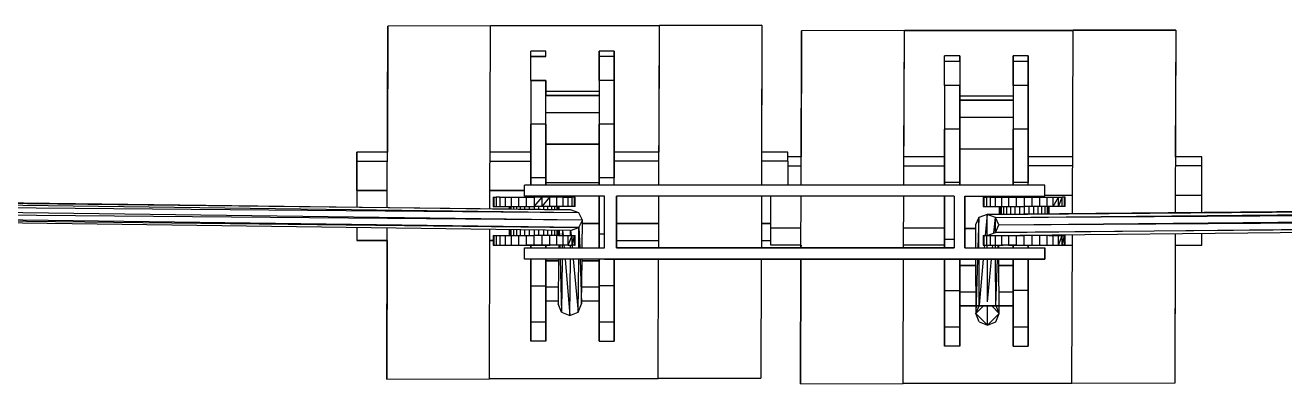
# Model space of a CAD drawing. Extents: x -32 to 51.8, y -51.6 to -5.5.
# Drawn here: x 0.298 to 1.507, y -27.866 to -27.522 of the extents above; entities that cross this region are included whole.
import ezdxf

# ---------------------------------------------------------------- set-up
doc = ezdxf.new("R2010")
doc.units = 0
doc.header["$MEASUREMENT"] = 0
doc.layers.get('0').update_dxf_attribs({"linetype": 'CONTINUOUS'})

msp = doc.modelspace()

# ---------------------------------------------------------------- linework, layer by layer
for p, q in [((0.6456, -27.6967), (0.646, -27.5227)), ((0.646, -27.5227), (0.6457, -27.6436)), ((0.7448, -27.5225), (0.646, -27.5227)), ((0.7441, -27.698), (0.7448, -27.5225)), ((0.7448, -27.5225), (0.9068, -27.5221)), ((0.9068, -27.5221), (0.7448, -27.5225)), ((0.7448, -27.5225), (0.9068, -27.5222)), ((0.9063, -27.6753), (0.9068, -27.5222)), ((0.9064, -27.6436), (0.9068, -27.5222)), ((0.9068, -27.5221), (1.0052, -27.5219)), ((1.0052, -27.5219), (0.9068, -27.5221)), ((0.9068, -27.5222), (1.0052, -27.522)), ((1.0052, -27.522), (1.0048, -27.6753)), ((1.0052, -27.522), (1.0049, -27.6436)), ((1.0428, -27.6753), (1.0432, -27.5273)), ((1.0432, -27.5273), (1.0429, -27.6483)), ((1.1419, -27.5271), (1.0432, -27.5273)), ((1.1414, -27.6753), (1.1419, -27.5271)), ((1.1415, -27.6483), (1.1419, -27.5271)), ((1.1419, -27.5271), (1.304, -27.5267)), ((1.304, -27.5267), (1.1419, -27.5271)), ((1.1419, -27.5271), (1.304, -27.5269)), ((1.3033, -27.7028), (1.304, -27.5269)), ((1.304, -27.5267), (1.4024, -27.5265)), ((1.4024, -27.5265), (1.304, -27.5267)), ((1.304, -27.5269), (1.4024, -27.5266)), ((1.4024, -27.5266), (1.4019, -27.7019)), ((1.4024, -27.5266), (1.402, -27.6483)), ((0.7835, -27.5519), (0.7835, -27.5468)), ((0.7979, -27.5468), (0.7835, -27.5468)), ((0.7835, -27.575), (0.7835, -27.5519)), ((0.7979, -27.5519), (0.7835, -27.5519)), ((0.7835, -27.5519), (0.7979, -27.5519)), ((0.7979, -27.5519), (0.7979, -27.5468)), ((0.7979, -27.5519), (0.7979, -27.5519)), ((0.7979, -27.5519), (0.7979, -27.5519)), ((0.8635, -27.5468), (0.8491, -27.5468)), ((0.8491, -27.5519), (0.8491, -27.5468)), ((0.8491, -27.5468), (0.8491, -27.5519)), ((0.8635, -27.5519), (0.8491, -27.5519)), ((0.8491, -27.575), (0.8491, -27.5519)), ((0.8491, -27.5519), (0.8491, -27.575)), ((0.8635, -27.5468), (0.8635, -27.5519)), ((0.8635, -27.5519), (0.8635, -27.5468)), ((0.8635, -27.5519), (0.8635, -27.575)), ((0.8635, -27.575), (0.8635, -27.5519)), ((1.1951, -27.5514), (1.1806, -27.5514)), ((1.1806, -27.5566), (1.1806, -27.5514)), ((1.1951, -27.5566), (1.1951, -27.5514)), ((1.1951, -27.5514), (1.1951, -27.5566)), ((1.2606, -27.5514), (1.2462, -27.5514)), ((1.2462, -27.5566), (1.2462, -27.5514)), ((1.2462, -27.5514), (1.2462, -27.5566)), ((1.2462, -27.5514), (1.2462, -27.5514)), ((1.2606, -27.5514), (1.2606, -27.5566)), ((1.2606, -27.5566), (1.2606, -27.5514)), ((1.1951, -27.5566), (1.1806, -27.5566)), ((1.1806, -27.5796), (1.1806, -27.5566)), ((1.1951, -27.5566), (1.1951, -27.5796)), ((1.2606, -27.5566), (1.2462, -27.5566)), ((1.2462, -27.5796), (1.2462, -27.5566)), ((1.2462, -27.5566), (1.2462, -27.5796)), ((1.2606, -27.5566), (1.2606, -27.5796)), ((1.2606, -27.5796), (1.2606, -27.5566)), ((0.7835, -27.575), (0.7835, -27.617)), ((0.7979, -27.575), (0.7835, -27.575)), ((0.7835, -27.575), (0.7979, -27.575)), ((0.7979, -27.5855), (0.7979, -27.575)), ((0.7979, -27.575), (0.7979, -27.5855)), ((0.7979, -27.617), (0.7979, -27.575)), ((0.8635, -27.575), (0.8491, -27.575)), ((0.8491, -27.575), (0.8491, -27.617)), ((0.8635, -27.575), (0.8635, -27.617)), ((0.8635, -27.617), (0.8635, -27.575)), ((0.8491, -27.5855), (0.7979, -27.5855)), ((0.7979, -27.5892), (0.7979, -27.5855)), ((0.7979, -27.5855), (0.7979, -27.5892)), ((0.8491, -27.5892), (0.7979, -27.5892)), ((0.7979, -27.5986), (0.7979, -27.5892)), ((0.7979, -27.5892), (0.8491, -27.5892)), ((1.1951, -27.5796), (1.1806, -27.5796)), ((1.1806, -27.5796), (1.1806, -27.6216)), ((1.1951, -27.5796), (1.1951, -27.5901)), ((1.1951, -27.6216), (1.1951, -27.5796)), ((1.1951, -27.5796), (1.1951, -27.6216)), ((1.2462, -27.5901), (1.1951, -27.5901)), ((1.1951, -27.5901), (1.1951, -27.5951)), ((1.1951, -27.5939), (1.1951, -27.5901)), ((1.1951, -27.5901), (1.1951, -27.5939)), ((1.2606, -27.5796), (1.2462, -27.5796)), ((1.2462, -27.5796), (1.2462, -27.6216)), ((1.2606, -27.5796), (1.2606, -27.6216)), ((1.2606, -27.6216), (1.2606, -27.5796)), ((0.7835, -27.6001), (0.7835, -27.6436)), ((1.2462, -27.5939), (1.1951, -27.5939)), ((1.1951, -27.6032), (1.1951, -27.5939)), ((1.1951, -27.5939), (1.2462, -27.5939)), ((0.8491, -27.6059), (0.7979, -27.6059)), ((0.8491, -27.6059), (0.8491, -27.6362)), ((1.1806, -27.6047), (1.1806, -27.6483)), ((1.2462, -27.6105), (1.1951, -27.6105)), ((1.2462, -27.6105), (1.2462, -27.6408)), ((0.7835, -27.617), (0.7835, -27.6682)), ((0.7979, -27.617), (0.7835, -27.617)), ((0.7835, -27.6682), (0.7835, -27.617)), ((0.7979, -27.6682), (0.7979, -27.617)), ((0.7979, -27.617), (0.7979, -27.6682)), ((0.8491, -27.617), (0.8491, -27.6682)), ((0.8635, -27.617), (0.8491, -27.617)), ((0.8491, -27.6682), (0.8491, -27.617)), ((0.8491, -27.624), (0.8491, -27.624)), ((0.8635, -27.617), (0.8635, -27.6682)), ((0.8635, -27.6682), (0.8635, -27.617)), ((1.1806, -27.6216), (1.1806, -27.6729)), ((1.1951, -27.6216), (1.1806, -27.6216)), ((1.1806, -27.6729), (1.1806, -27.6216)), ((1.1951, -27.6729), (1.1951, -27.6216)), ((1.1951, -27.6216), (1.1951, -27.6729)), ((1.2462, -27.6196), (1.2462, -27.6541)), ((1.2462, -27.6216), (1.2462, -27.6729)), ((1.2606, -27.6216), (1.2462, -27.6216)), ((1.2462, -27.6729), (1.2462, -27.6216)), ((1.2606, -27.6216), (1.2606, -27.6729)), ((1.2606, -27.6729), (1.2606, -27.6216)), ((0.8491, -27.6362), (0.7979, -27.6362)), ((0.7979, -27.6362), (0.8491, -27.6362)), ((0.8491, -27.6362), (0.8491, -27.6682)), ((0.6165, -27.6599), (0.6165, -27.6436)), ((0.6165, -27.6436), (0.6165, -27.6522)), ((0.6165, -27.6522), (0.6165, -27.6436)), ((0.6457, -27.6436), (0.6165, -27.6436)), ((0.7835, -27.6436), (0.7443, -27.6436)), ((0.9064, -27.6436), (0.8635, -27.6436)), ((0.8635, -27.6522), (0.8635, -27.6436)), ((1.0301, -27.6436), (1.0049, -27.6436)), ((1.0301, -27.6522), (1.0301, -27.6436)), ((1.0429, -27.6483), (1.0301, -27.6483)), ((1.1806, -27.6483), (1.1415, -27.6483)), ((1.2462, -27.6408), (1.1951, -27.6408)), ((1.2462, -27.6408), (1.2462, -27.6729)), ((1.3035, -27.6483), (1.2606, -27.6483)), ((1.2606, -27.6569), (1.2606, -27.6483)), ((1.4273, -27.6483), (1.402, -27.6483)), ((1.4273, -27.6569), (1.4273, -27.6483)), ((0.6165, -27.6522), (0.6165, -27.6806)), ((0.6165, -27.6522), (0.6457, -27.6522)), ((0.6165, -27.6806), (0.6165, -27.6599)), ((0.7443, -27.6522), (0.7835, -27.6522)), ((0.9063, -27.6522), (0.8635, -27.6522)), ((0.8635, -27.6753), (0.8635, -27.6522)), ((1.0301, -27.6522), (1.0049, -27.6522)), ((1.0301, -27.6522), (1.0301, -27.6753)), ((1.0301, -27.6568), (1.0429, -27.6568)), ((1.1415, -27.6569), (1.1806, -27.6569)), ((1.1806, -27.6536), (1.1806, -27.6569)), ((1.1806, -27.6569), (1.1806, -27.6729)), ((1.2462, -27.6541), (1.2462, -27.6541)), ((1.3035, -27.6569), (1.2606, -27.6569)), ((1.2606, -27.6753), (1.2606, -27.6569)), ((1.4273, -27.6569), (1.402, -27.6569)), ((1.4273, -27.6852), (1.4273, -27.6569)), ((0.854, -27.6753), (0.7773, -27.6753)), ((0.7773, -27.6861), (0.7773, -27.6753)), ((0.7835, -27.6753), (0.7835, -27.6682)), ((0.7979, -27.6682), (0.7835, -27.6682)), ((0.7835, -27.6682), (0.7835, -27.6753)), ((0.7979, -27.6682), (0.7979, -27.6753)), ((0.7979, -27.6753), (0.7979, -27.6682)), ((0.8491, -27.6732), (0.7979, -27.6732)), ((0.7979, -27.6753), (0.7979, -27.6732)), ((0.8491, -27.6682), (0.8491, -27.6753)), ((0.8635, -27.6682), (0.8491, -27.6682)), ((0.8491, -27.6753), (0.8491, -27.6682)), ((0.8491, -27.6732), (0.8491, -27.6753)), ((0.8656, -27.6753), (0.854, -27.6753)), ((0.8635, -27.6753), (0.8635, -27.6682)), ((1.1898, -27.6753), (0.8656, -27.6753)), ((1.1806, -27.6729), (1.1806, -27.6753)), ((1.1951, -27.6729), (1.1806, -27.6729)), ((1.1806, -27.6753), (1.1806, -27.6729)), ((1.2001, -27.6753), (1.1898, -27.6753)), ((1.1951, -27.6753), (1.1951, -27.6729)), ((1.1951, -27.6729), (1.1951, -27.6753)), ((1.2767, -27.6753), (1.2001, -27.6753)), ((1.2767, -27.6753), (1.2001, -27.6753)), ((1.2462, -27.6729), (1.2462, -27.6753)), ((1.2606, -27.6729), (1.2462, -27.6729)), ((1.2462, -27.6753), (1.2462, -27.6729)), ((1.2606, -27.6753), (1.2606, -27.6729)), ((1.2767, -27.6861), (1.2767, -27.6753)), ((1.2767, -27.6861), (1.2767, -27.6753)), ((-0.562, -27.6811), (0.8216, -27.699)), ((0.8216, -27.699), (-0.562, -27.6836)), ((0.8296, -27.7019), (-0.562, -27.6838)), ((0.6165, -27.6806), (0.6165, -27.6963)), ((0.6456, -27.6806), (0.6165, -27.6806)), ((0.6165, -27.6806), (0.6456, -27.6806)), ((0.7773, -27.6806), (0.7442, -27.6806)), ((0.7442, -27.6806), (0.7773, -27.6806)), ((0.7471, -27.6868), (0.7478, -27.6868)), ((0.7471, -27.6868), (0.7471, -27.6959)), ((0.7478, -27.6868), (0.7501, -27.6868)), ((0.7478, -27.6868), (0.7478, -27.6959)), ((0.7537, -27.6868), (0.7501, -27.6868)), ((0.7501, -27.6868), (0.7501, -27.6959)), ((0.7537, -27.6868), (0.7586, -27.6868)), ((0.7537, -27.6868), (0.7537, -27.6959)), ((0.7586, -27.6868), (0.7646, -27.6868)), ((0.7586, -27.6868), (0.7586, -27.6959)), ((0.7646, -27.6868), (0.7714, -27.6868)), ((0.7646, -27.6868), (0.7646, -27.6959)), ((0.7714, -27.6868), (0.7788, -27.6868)), ((0.7714, -27.6868), (0.7714, -27.6959)), ((0.854, -27.6861), (0.7773, -27.6861)), ((0.7788, -27.6868), (0.7865, -27.6868)), ((0.7942, -27.6868), (0.7788, -27.6868)), ((0.7788, -27.6868), (0.7788, -27.6959)), ((0.7835, -27.6868), (0.7835, -27.6861)), ((0.7835, -27.6861), (0.7835, -27.6868)), ((0.7865, -27.6959), (0.7942, -27.6868)), ((0.7865, -27.6868), (0.7865, -27.6959)), ((0.7942, -27.6868), (0.7865, -27.6868)), ((0.7942, -27.6959), (0.8016, -27.6868)), ((0.7942, -27.6959), (0.7942, -27.6868)), ((0.8016, -27.6868), (0.7942, -27.6868)), ((0.7979, -27.6868), (0.7979, -27.6861)), ((0.7979, -27.6861), (0.7979, -27.6868)), ((0.7979, -27.6868), (0.7979, -27.6861)), ((0.8016, -27.6959), (0.8016, -27.6868)), ((0.8084, -27.6868), (0.8016, -27.6868)), ((0.8144, -27.6868), (0.8084, -27.6868)), ((0.8084, -27.6959), (0.8084, -27.6868)), ((0.8144, -27.6868), (0.8193, -27.6868)), ((0.8144, -27.6959), (0.8144, -27.6868)), ((0.8193, -27.6868), (0.8229, -27.6868)), ((0.8193, -27.6959), (0.8193, -27.6868)), ((0.8252, -27.6868), (0.8229, -27.6868)), ((0.8229, -27.6959), (0.8229, -27.6868)), ((0.8259, -27.6868), (0.8252, -27.6868)), ((0.8252, -27.6959), (0.8252, -27.6868)), ((0.8259, -27.6959), (0.8259, -27.6868)), ((0.8491, -27.6861), (0.8491, -27.7225)), ((0.8491, -27.7225), (0.8491, -27.6861)), ((0.8491, -27.6861), (0.8491, -27.7123)), ((0.854, -27.7355), (0.854, -27.6861)), ((0.8656, -27.7355), (0.8656, -27.6861)), ((1.1898, -27.6861), (0.8656, -27.6861)), ((0.8656, -27.6861), (0.8656, -27.7355)), ((0.9061, -27.7355), (0.9062, -27.6861)), ((1.0048, -27.6861), (1.0047, -27.7355)), ((1.0136, -27.7167), (1.0136, -27.6861)), ((1.0426, -27.7355), (1.0428, -27.6861)), ((1.1412, -27.7355), (1.1413, -27.6861)), ((1.1806, -27.6861), (1.1806, -27.7271)), ((1.1806, -27.7271), (1.1806, -27.6861)), ((1.1898, -27.6861), (1.1898, -27.7355)), ((1.2001, -27.7355), (1.2001, -27.6861)), ((1.2001, -27.6861), (1.2767, -27.6861)), ((1.2001, -27.6861), (1.2767, -27.6861)), ((1.2001, -27.6861), (1.2001, -27.7355)), ((1.2176, -27.6868), (1.2183, -27.6868)), ((1.2176, -27.6868), (1.2176, -27.6959)), ((1.2183, -27.6868), (1.2206, -27.6868)), ((1.2183, -27.6868), (1.2183, -27.6959)), ((1.2242, -27.6868), (1.2206, -27.6868)), ((1.2206, -27.6868), (1.2206, -27.6959)), ((3.1486, -27.6852), (1.2213, -27.7036)), ((1.2242, -27.6868), (1.2934, -27.6868)), ((1.2242, -27.6868), (1.2898, -27.6868)), ((1.2242, -27.6868), (1.2242, -27.6959)), ((1.2291, -27.6868), (1.2291, -27.6959)), ((1.2351, -27.6868), (1.2351, -27.6959)), ((1.2419, -27.6868), (1.2419, -27.6959)), ((1.2462, -27.6861), (1.2462, -27.6868)), ((1.2462, -27.6868), (1.2462, -27.6861)), ((1.2493, -27.6868), (1.2493, -27.6959)), ((1.257, -27.6868), (1.257, -27.6959)), ((1.2606, -27.6868), (1.2606, -27.6861)), ((1.2647, -27.6959), (1.2647, -27.6868)), ((1.2721, -27.6959), (1.2721, -27.6868)), ((1.3034, -27.6852), (1.2767, -27.6852)), ((1.2789, -27.6959), (1.2789, -27.6868)), ((1.2849, -27.6959), (1.2898, -27.6868)), ((1.2849, -27.6959), (1.2849, -27.6868)), ((1.2898, -27.6959), (1.2934, -27.6868)), ((1.2898, -27.6959), (1.2898, -27.6868)), ((1.2898, -27.6868), (1.2934, -27.6868)), ((1.2957, -27.6868), (1.2934, -27.6868)), ((1.2934, -27.6959), (1.2934, -27.6868)), ((1.2964, -27.6868), (1.2957, -27.6868)), ((1.2957, -27.6959), (1.2957, -27.6868)), ((1.2964, -27.6959), (1.2964, -27.6868)), ((1.4273, -27.6852), (1.4019, -27.6852)), ((1.4273, -27.7016), (1.4273, -27.6852)), ((0.8296, -27.7019), (-0.562, -27.69)), ((0.8329, -27.709), (-0.562, -27.6906)), ((0.8329, -27.709), (-0.562, -27.697)), ((0.8296, -27.7161), (-0.562, -27.6976)), ((0.7471, -27.6959), (0.7478, -27.6959)), ((0.7478, -27.6959), (0.7501, -27.6959)), ((0.7501, -27.6959), (0.7537, -27.6959)), ((0.7537, -27.6959), (0.7586, -27.6959)), ((0.7586, -27.6959), (0.7625, -27.6959)), ((0.7625, -27.6959), (0.763, -27.6959)), ((0.7625, -27.6959), (0.7625, -27.6982)), ((0.763, -27.6959), (0.7643, -27.6959)), ((0.763, -27.6959), (0.763, -27.6982)), ((0.7643, -27.6959), (0.7666, -27.6959)), ((0.7643, -27.6959), (0.7643, -27.6982)), ((0.7666, -27.6959), (0.7695, -27.6959)), ((0.7666, -27.6959), (0.7666, -27.6983)), ((0.7695, -27.6959), (0.7732, -27.6959)), ((0.7695, -27.6959), (0.7695, -27.6983)), ((0.7732, -27.6959), (0.7773, -27.6959)), ((0.7732, -27.6959), (0.7732, -27.6984)), ((0.7773, -27.6959), (0.7818, -27.6959)), ((0.7773, -27.6959), (0.7773, -27.6984)), ((0.7818, -27.6959), (0.7865, -27.6959)), ((0.7818, -27.6959), (0.7818, -27.6985)), ((0.7912, -27.6959), (0.7865, -27.6959)), ((0.7865, -27.6959), (0.7865, -27.6985)), ((0.7957, -27.6959), (0.7912, -27.6959)), ((0.7912, -27.6986), (0.7912, -27.6959)), ((0.7998, -27.6959), (0.7957, -27.6959)), ((0.7957, -27.6986), (0.7957, -27.6959)), ((0.8035, -27.6959), (0.7998, -27.6959)), ((0.7998, -27.6987), (0.7998, -27.6959)), ((0.8065, -27.6959), (0.8035, -27.6959)), ((0.8035, -27.6987), (0.8035, -27.6959)), ((0.8087, -27.6959), (0.8065, -27.6959)), ((0.8065, -27.6988), (0.8065, -27.6959)), ((0.81, -27.6959), (0.8087, -27.6959)), ((0.8087, -27.6988), (0.8087, -27.6959)), ((0.8105, -27.6959), (0.81, -27.6959)), ((0.81, -27.6988), (0.81, -27.6959)), ((0.8144, -27.6959), (0.8105, -27.6959)), ((0.8105, -27.6988), (0.8105, -27.6959)), ((0.8193, -27.6959), (0.8144, -27.6959)), ((0.8229, -27.6959), (0.8193, -27.6959)), ((0.8296, -27.7019), (0.8216, -27.699)), ((0.8252, -27.6959), (0.8229, -27.6959)), ((0.8259, -27.6959), (0.8252, -27.6959)), ((1.2176, -27.6959), (1.2183, -27.6959)), ((1.2183, -27.6959), (1.2206, -27.6959)), ((1.2206, -27.6959), (1.2242, -27.6959)), ((1.2213, -27.7036), (3.1486, -27.6879)), ((1.2242, -27.6959), (1.2291, -27.6959)), ((1.2291, -27.6959), (1.233, -27.6959)), ((1.2293, -27.7065), (3.1486, -27.6881)), ((1.2293, -27.7065), (3.1486, -27.6945)), ((1.2326, -27.7136), (3.1486, -27.695)), ((1.233, -27.6959), (1.2335, -27.6959)), ((1.233, -27.6959), (1.233, -27.7035)), ((1.2335, -27.6959), (1.2349, -27.6959)), ((1.2335, -27.6959), (1.2335, -27.7035)), ((1.2349, -27.6959), (1.2371, -27.6959)), ((1.2349, -27.6959), (1.2349, -27.7035)), ((1.2371, -27.6959), (1.2401, -27.6959)), ((1.2371, -27.6959), (1.2371, -27.7035)), ((1.2401, -27.6959), (1.2437, -27.6959)), ((1.2401, -27.6959), (1.2401, -27.7034)), ((1.2437, -27.6959), (1.2478, -27.6959)), ((1.2437, -27.6959), (1.2437, -27.7034)), ((1.2478, -27.6959), (1.2523, -27.6959)), ((1.2478, -27.6959), (1.2478, -27.7033)), ((1.2523, -27.6959), (1.257, -27.6959)), ((1.2523, -27.6959), (1.2523, -27.7033)), ((1.2617, -27.6959), (1.257, -27.6959)), ((1.257, -27.6959), (1.257, -27.7033)), ((1.2662, -27.6959), (1.2617, -27.6959)), ((1.2617, -27.7032), (1.2617, -27.6959)), ((1.2703, -27.6959), (1.2662, -27.6959)), ((1.2662, -27.7032), (1.2662, -27.6959)), ((1.274, -27.6959), (1.2703, -27.6959)), ((1.2703, -27.7031), (1.2703, -27.6959)), ((1.277, -27.6959), (1.274, -27.6959)), ((1.274, -27.7031), (1.274, -27.6959)), ((1.2792, -27.6959), (1.277, -27.6959)), ((1.277, -27.7031), (1.277, -27.6959)), ((1.2805, -27.6959), (1.2792, -27.6959)), ((1.2792, -27.7031), (1.2792, -27.6959)), ((1.281, -27.6959), (1.2805, -27.6959)), ((1.2805, -27.703), (1.2805, -27.6959)), ((1.2849, -27.6959), (1.281, -27.6959)), ((1.281, -27.703), (1.281, -27.6959)), ((1.2898, -27.6959), (1.2849, -27.6959)), ((1.2934, -27.6959), (1.2898, -27.6959)), ((1.2957, -27.6959), (1.2934, -27.6959)), ((1.2964, -27.6959), (1.2957, -27.6959)), ((-0.562, -27.7002), (0.8296, -27.7161)), ((0.8216, -27.719), (-0.562, -27.7005)), ((0.8329, -27.709), (0.8296, -27.7019)), ((0.8296, -27.7161), (0.8329, -27.709)), ((0.8326, -27.7355), (0.8329, -27.709)), ((1.2134, -27.7065), (1.2101, -27.7136)), ((1.2134, -27.7065), (1.2125, -27.7355)), ((1.2213, -27.7036), (1.2134, -27.7065)), ((1.2135, -27.7355), (1.2134, -27.7065)), ((1.2213, -27.7036), (1.2196, -27.7238)), ((1.2293, -27.7065), (1.2213, -27.7036)), ((1.2214, -27.7236), (1.2213, -27.7036)), ((1.2213, -27.7236), (3.1486, -27.7047)), ((1.2279, -27.7212), (1.2293, -27.7065)), ((1.2293, -27.7207), (3.1486, -27.7019)), ((3.1486, -27.7045), (1.2293, -27.7207)), ((1.2326, -27.7136), (1.2293, -27.7065)), ((1.2294, -27.7205), (1.2293, -27.7065)), ((1.2326, -27.7136), (3.1486, -27.7014)), ((0.6165, -27.7163), (0.6165, -27.7284)), ((0.6452, -27.8614), (0.6455, -27.7167)), ((0.7436, -27.8612), (0.7441, -27.718)), ((0.7471, -27.7238), (0.7478, -27.7238)), ((0.7471, -27.7238), (0.7471, -27.7329)), ((0.7478, -27.7238), (0.7501, -27.7238)), ((0.7478, -27.7238), (0.7478, -27.7329)), ((0.7501, -27.7238), (0.7537, -27.7238)), ((0.7501, -27.7238), (0.7501, -27.7329)), ((0.7537, -27.7238), (0.7586, -27.7238)), ((0.7537, -27.7238), (0.7537, -27.7329)), ((0.7586, -27.7238), (0.7625, -27.7238)), ((0.7586, -27.7238), (0.7586, -27.7329)), ((0.7625, -27.7182), (0.7625, -27.7238)), ((0.7625, -27.7238), (0.763, -27.7238)), ((0.763, -27.7182), (0.763, -27.7238)), ((0.763, -27.7238), (0.7643, -27.7238)), ((0.7643, -27.7182), (0.7643, -27.7238)), ((0.7643, -27.7238), (0.7666, -27.7238)), ((0.7646, -27.7238), (0.7646, -27.7329)), ((0.7666, -27.7183), (0.7666, -27.7238)), ((0.7666, -27.7238), (0.7695, -27.7238)), ((0.7695, -27.7183), (0.7695, -27.7238)), ((0.7695, -27.7238), (0.7732, -27.7238)), ((0.7714, -27.7238), (0.7714, -27.7329)), ((0.7732, -27.7184), (0.7732, -27.7238)), ((0.7732, -27.7238), (0.7773, -27.7238)), ((0.7773, -27.7184), (0.7773, -27.7238)), ((0.7773, -27.7238), (0.7818, -27.7238)), ((0.7788, -27.7238), (0.7788, -27.7329)), ((0.7818, -27.7185), (0.7818, -27.7238)), ((0.7818, -27.7238), (0.7865, -27.7238)), ((0.7865, -27.7185), (0.7865, -27.7238)), ((0.7912, -27.7238), (0.7865, -27.7238)), ((0.7865, -27.7329), (0.7865, -27.7238)), ((0.7912, -27.7238), (0.7912, -27.7186)), ((0.7957, -27.7238), (0.7912, -27.7238)), ((0.7942, -27.7329), (0.7942, -27.7238)), ((0.7957, -27.7238), (0.7957, -27.7187)), ((0.7998, -27.7238), (0.7957, -27.7238)), ((0.7998, -27.7238), (0.7998, -27.7187)), ((0.8035, -27.7238), (0.7998, -27.7238)), ((0.8016, -27.7329), (0.8016, -27.7238)), ((0.8035, -27.7238), (0.8035, -27.7188)), ((0.8065, -27.7238), (0.8035, -27.7238)), ((0.8065, -27.7238), (0.8065, -27.7188)), ((0.8087, -27.7238), (0.8065, -27.7238)), ((0.8084, -27.7329), (0.8084, -27.7238)), ((0.8087, -27.7238), (0.8087, -27.7188)), ((0.81, -27.7238), (0.8087, -27.7238)), ((0.81, -27.7238), (0.81, -27.7189)), ((0.81, -27.7238), (0.8105, -27.7238)), ((0.8105, -27.7238), (0.8144, -27.7238)), ((0.8107, -27.7189), (0.8108, -27.7238)), ((0.8137, -27.7189), (0.8136, -27.7238)), ((0.8139, -27.7189), (0.8143, -27.7238)), ((0.8144, -27.7238), (0.8193, -27.7238)), ((0.8144, -27.7329), (0.8144, -27.7238)), ((0.8193, -27.7329), (0.8229, -27.7238)), ((0.8193, -27.7329), (0.8193, -27.7238)), ((0.8193, -27.7238), (0.8229, -27.7238)), ((0.8216, -27.719), (0.8296, -27.7161)), ((0.8216, -27.719), (0.8221, -27.7238)), ((0.8216, -27.7238), (0.8216, -27.719)), ((0.8229, -27.7329), (0.8252, -27.7238)), ((0.8229, -27.7329), (0.8229, -27.7238)), ((0.8229, -27.7238), (0.8252, -27.7238)), ((0.8252, -27.7329), (0.8259, -27.7238)), ((0.8252, -27.7329), (0.8252, -27.7238)), ((0.8252, -27.7238), (0.8259, -27.7238)), ((0.8259, -27.7329), (0.8259, -27.7238)), ((0.8294, -27.7355), (0.8296, -27.7161)), ((0.8296, -27.7161), (0.8303, -27.7355)), ((0.8491, -27.7123), (0.8329, -27.7123)), ((0.8329, -27.7123), (0.8491, -27.7123)), ((0.8491, -27.7123), (0.8491, -27.7355)), ((0.8491, -27.7225), (0.8491, -27.7355)), ((0.854, -27.7225), (0.8491, -27.7225)), ((0.8491, -27.7355), (0.8491, -27.7225)), ((0.9061, -27.7121), (0.8656, -27.7121)), ((0.8656, -27.7121), (0.9061, -27.7121)), ((1.0136, -27.7121), (1.0047, -27.7121)), ((1.0047, -27.7121), (1.0136, -27.7121)), ((1.0427, -27.7167), (1.0136, -27.7167)), ((1.0136, -27.733), (1.0136, -27.7167)), ((1.1806, -27.7168), (1.1412, -27.7168)), ((1.2101, -27.717), (1.2001, -27.717)), ((1.2001, -27.717), (1.2101, -27.717)), ((1.2101, -27.7136), (1.2102, -27.7355)), ((1.2176, -27.7238), (1.2183, -27.7238)), ((1.2176, -27.7238), (1.2176, -27.7329)), ((1.2183, -27.7238), (1.2206, -27.7238)), ((1.2183, -27.7238), (1.2183, -27.7329)), ((1.2206, -27.7238), (1.2242, -27.7238)), ((1.2206, -27.7238), (1.2206, -27.7329)), ((1.2213, -27.7236), (1.2293, -27.7207)), ((1.2214, -27.7238), (1.2214, -27.7236)), ((1.2242, -27.7238), (1.2291, -27.7238)), ((1.2242, -27.7238), (1.2242, -27.7329)), ((1.2277, -27.7238), (1.2277, -27.7236)), ((1.2291, -27.7238), (1.233, -27.7238)), ((1.2291, -27.7238), (1.2291, -27.7329)), ((1.2293, -27.7207), (1.2326, -27.7136)), ((1.2294, -27.7238), (1.2294, -27.7236)), ((1.2322, -27.7238), (1.2322, -27.7235)), ((1.2326, -27.7238), (1.2326, -27.7235)), ((1.233, -27.7235), (1.233, -27.7238)), ((1.233, -27.7238), (1.2335, -27.7238)), ((1.2335, -27.7235), (1.2335, -27.7238)), ((1.2335, -27.7238), (1.2349, -27.7238)), ((1.2349, -27.7235), (1.2349, -27.7238)), ((1.2349, -27.7238), (1.2371, -27.7238)), ((1.2351, -27.7238), (1.2351, -27.7329)), ((1.2371, -27.7235), (1.2371, -27.7238)), ((1.2371, -27.7238), (1.2401, -27.7238)), ((1.2401, -27.7234), (1.2401, -27.7238)), ((1.2401, -27.7238), (1.2437, -27.7238)), ((1.2419, -27.7238), (1.2419, -27.7329)), ((1.2437, -27.7234), (1.2437, -27.7238)), ((1.2437, -27.7238), (1.2478, -27.7238)), ((1.2478, -27.7234), (1.2478, -27.7238)), ((1.2478, -27.7238), (1.2523, -27.7238)), ((1.2493, -27.7238), (1.2493, -27.7329)), ((1.2523, -27.7233), (1.2523, -27.7238)), ((1.2523, -27.7238), (1.257, -27.7238)), ((1.257, -27.7233), (1.257, -27.7238)), ((1.2617, -27.7238), (1.257, -27.7238)), ((1.257, -27.7329), (1.257, -27.7238)), ((1.2617, -27.7238), (1.2617, -27.7232)), ((1.2662, -27.7238), (1.2617, -27.7238)), ((1.2647, -27.7329), (1.2647, -27.7238)), ((1.2662, -27.7238), (1.2662, -27.7232)), ((1.2703, -27.7238), (1.2662, -27.7238)), ((1.2703, -27.7238), (1.2703, -27.7232)), ((1.274, -27.7238), (1.2703, -27.7238)), ((1.2721, -27.7329), (1.2721, -27.7238)), ((1.274, -27.7238), (1.274, -27.7231)), ((1.277, -27.7238), (1.274, -27.7238)), ((1.277, -27.7238), (1.277, -27.7231)), ((1.2792, -27.7238), (1.277, -27.7238)), ((1.2789, -27.7329), (1.2789, -27.7238)), ((1.2792, -27.7238), (1.2792, -27.7231)), ((1.2805, -27.7238), (1.2792, -27.7238)), ((1.2805, -27.7238), (1.2805, -27.7231)), ((1.2805, -27.7238), (1.281, -27.7238)), ((1.281, -27.7238), (1.281, -27.723)), ((1.281, -27.7238), (1.2849, -27.7238)), ((1.2849, -27.7238), (1.2898, -27.7238)), ((1.2849, -27.7329), (1.2849, -27.7238)), ((1.2898, -27.7238), (1.2934, -27.7238)), ((1.2898, -27.7329), (1.2934, -27.7238)), ((1.2898, -27.7329), (1.2898, -27.7238)), ((1.2934, -27.7238), (1.2957, -27.7238)), ((1.2934, -27.7329), (1.2957, -27.7238)), ((1.2934, -27.7329), (1.2934, -27.7238)), ((1.2957, -27.7238), (1.2964, -27.7238)), ((1.2957, -27.7329), (1.2964, -27.7238)), ((1.2957, -27.7329), (1.2957, -27.7238)), ((1.2964, -27.7329), (1.2964, -27.7238)), ((1.3027, -27.8656), (1.3033, -27.7228)), ((1.4018, -27.7219), (1.4015, -27.8653)), ((1.4273, -27.733), (1.4273, -27.7216)), ((0.6165, -27.7284), (0.6455, -27.7284)), ((0.6165, -27.7284), (0.6165, -27.7284)), ((0.6165, -27.7284), (0.6165, -27.7284)), ((0.6455, -27.7284), (0.6165, -27.7284)), ((0.6455, -27.7284), (0.6452, -27.8614)), ((0.744, -27.7284), (0.7471, -27.7284)), ((0.7471, -27.7284), (0.744, -27.7284)), ((0.7471, -27.7329), (0.7478, -27.7329)), ((0.7478, -27.7329), (0.7501, -27.7329)), ((0.7501, -27.7329), (0.7537, -27.7329)), ((0.7537, -27.7329), (0.7586, -27.7329)), ((0.7586, -27.7329), (0.7646, -27.7329)), ((0.7646, -27.7329), (0.7714, -27.7329)), ((0.7714, -27.7329), (0.7826, -27.7329)), ((0.7714, -27.7329), (0.7788, -27.7329)), ((0.7773, -27.7463), (0.7773, -27.7355)), ((0.7773, -27.7355), (0.854, -27.7355)), ((0.7942, -27.7329), (0.7788, -27.7329)), ((0.7788, -27.7329), (0.8016, -27.7329)), ((0.7788, -27.7329), (0.7865, -27.7329)), ((0.7835, -27.7329), (0.7835, -27.7355)), ((0.7835, -27.7355), (0.7835, -27.7329)), ((0.7835, -27.7329), (0.7835, -27.7355)), ((0.7865, -27.7329), (0.7942, -27.7329)), ((0.8016, -27.7329), (0.7942, -27.7329)), ((0.7979, -27.7329), (0.7979, -27.7355)), ((0.7979, -27.7355), (0.7979, -27.7329)), ((0.8084, -27.7329), (0.8016, -27.7329)), ((0.8144, -27.7329), (0.8084, -27.7329)), ((0.8102, -27.7329), (0.8101, -27.7355)), ((0.8111, -27.7329), (0.8111, -27.7355)), ((0.8135, -27.7329), (0.8135, -27.7355)), ((0.8193, -27.7329), (0.8144, -27.7329)), ((0.8151, -27.7329), (0.8153, -27.7355)), ((0.8193, -27.7329), (0.8229, -27.7329)), ((0.8215, -27.7355), (0.8215, -27.7329)), ((0.8252, -27.7329), (0.8229, -27.7329)), ((0.8229, -27.7329), (0.8232, -27.7355)), ((0.8252, -27.7329), (0.8259, -27.7329)), ((0.8656, -27.7284), (0.9061, -27.7284)), ((1.1898, -27.7355), (0.8656, -27.7355)), ((0.8656, -27.7355), (1.1898, -27.7355)), ((0.9061, -27.7355), (0.9061, -27.7284)), ((1.0047, -27.7284), (1.0136, -27.7284)), ((1.0047, -27.7284), (1.0047, -27.7355)), ((1.0427, -27.733), (1.0136, -27.733)), ((1.0427, -27.733), (1.0426, -27.7355)), ((1.1806, -27.733), (1.1412, -27.733)), ((1.1412, -27.7355), (1.1412, -27.733)), ((1.1806, -27.7355), (1.1806, -27.7271)), ((1.1806, -27.7271), (1.1898, -27.7271)), ((1.1806, -27.7271), (1.1806, -27.7355)), ((1.1806, -27.733), (1.1806, -27.7355)), ((1.2001, -27.7355), (1.2767, -27.7355)), ((1.2176, -27.7329), (1.2183, -27.7329)), ((1.2183, -27.7329), (1.2368, -27.7329)), ((1.2188, -27.7329), (1.2186, -27.7355)), ((1.2215, -27.7355), (1.2215, -27.7329)), ((1.2266, -27.7355), (1.2268, -27.7329)), ((1.2294, -27.7355), (1.2294, -27.7329)), ((1.2318, -27.7355), (1.2319, -27.7329)), ((1.2327, -27.7355), (1.2327, -27.7329)), ((1.2419, -27.7329), (1.2351, -27.7329)), ((1.2493, -27.7329), (1.2419, -27.7329)), ((1.2419, -27.7329), (1.2721, -27.7329)), ((1.2462, -27.7329), (1.2462, -27.7355)), ((1.2462, -27.7355), (1.2462, -27.7329)), ((1.2493, -27.7329), (1.2721, -27.7329)), ((1.2596, -27.7329), (1.2934, -27.7329)), ((1.2606, -27.7355), (1.2606, -27.7329)), ((1.2606, -27.7329), (1.2606, -27.7355)), ((1.2606, -27.733), (1.2606, -27.7355)), ((1.2606, -27.733), (1.3032, -27.733)), ((1.2721, -27.7329), (1.2789, -27.7329)), ((1.2721, -27.7329), (1.2789, -27.7329)), ((1.2767, -27.7463), (1.2767, -27.7355)), ((1.2767, -27.7355), (1.2767, -27.7463)), ((1.2789, -27.7329), (1.2898, -27.7329)), ((1.2898, -27.7329), (1.2934, -27.7329)), ((1.2957, -27.7329), (1.2934, -27.7329)), ((1.2957, -27.7329), (1.2964, -27.7329)), ((1.4018, -27.733), (1.4015, -27.8653)), ((1.4018, -27.733), (1.4273, -27.733)), ((1.4273, -27.733), (1.4273, -27.7244)), ((0.854, -27.7463), (0.7773, -27.7463)), ((0.7835, -27.7463), (0.7835, -27.755)), ((0.7835, -27.7719), (0.7835, -27.7463)), ((0.7835, -27.7463), (0.7835, -27.7719)), ((0.7979, -27.7463), (0.7979, -27.7719)), ((0.7979, -27.7719), (0.7979, -27.7463)), ((0.7979, -27.748), (0.81, -27.748)), ((0.81, -27.748), (0.7979, -27.748)), ((0.81, -27.7463), (0.8096, -27.7892)), ((0.8115, -27.7463), (0.8129, -27.7972)), ((0.8134, -27.7463), (0.8129, -27.7972)), ((0.8163, -27.7463), (0.8208, -27.8005)), ((0.8208, -27.8005), (0.8214, -27.7463)), ((0.8241, -27.7463), (0.8288, -27.7972)), ((0.8288, -27.7972), (0.8293, -27.7463)), ((0.8306, -27.7463), (0.8321, -27.7892)), ((0.8321, -27.7892), (0.8325, -27.7463)), ((0.8325, -27.748), (0.8491, -27.748)), ((0.8491, -27.748), (0.8325, -27.748)), ((0.8491, -27.7463), (0.8491, -27.7719)), ((0.8491, -27.7719), (0.8491, -27.7463)), ((0.8491, -27.7463), (0.8491, -27.748)), ((0.8491, -27.748), (0.8491, -27.7719)), ((0.8656, -27.7463), (0.854, -27.7463)), ((0.854, -27.7463), (0.8656, -27.7463)), ((0.8635, -27.7719), (0.8635, -27.7463)), ((0.8635, -27.7463), (0.8635, -27.755)), ((0.8635, -27.7463), (0.8635, -27.7719)), ((1.1898, -27.7463), (0.8656, -27.7463)), ((0.8656, -27.7463), (1.1898, -27.7463)), ((1.1898, -27.7463), (0.8656, -27.7463)), ((0.9056, -27.8609), (0.906, -27.7463)), ((0.9056, -27.8609), (0.906, -27.7463)), ((1.0046, -27.7463), (1.0043, -27.8607)), ((1.0046, -27.7463), (1.0043, -27.8607)), ((1.0426, -27.7463), (1.0423, -27.866)), ((1.0423, -27.866), (1.0426, -27.7463)), ((1.1407, -27.8658), (1.1411, -27.7463)), ((1.1407, -27.8658), (1.1411, -27.7463)), ((1.1806, -27.7463), (1.1806, -27.7596)), ((1.1806, -27.7765), (1.1806, -27.7463)), ((1.1806, -27.7463), (1.1806, -27.7765)), ((1.2001, -27.7463), (1.1898, -27.7463)), ((1.1898, -27.7463), (1.2001, -27.7463)), ((1.2001, -27.7463), (1.1898, -27.7463)), ((1.1951, -27.7765), (1.1951, -27.7463)), ((1.1951, -27.7463), (1.1951, -27.7765)), ((1.2767, -27.7463), (1.2001, -27.7463)), ((1.2001, -27.7463), (1.2767, -27.7463)), ((1.2767, -27.7463), (1.2001, -27.7463)), ((1.2103, -27.7463), (1.2105, -27.7984)), ((1.2121, -27.7463), (1.2105, -27.7984)), ((1.2138, -27.7904), (1.2136, -27.7463)), ((1.2176, -27.7463), (1.2138, -27.7904)), ((1.2218, -27.7872), (1.2216, -27.7463)), ((1.2218, -27.7872), (1.2256, -27.7463)), ((1.2297, -27.7904), (1.2295, -27.7463)), ((1.2297, -27.7904), (1.2314, -27.7463)), ((1.233, -27.7984), (1.2327, -27.7463)), ((1.2462, -27.7463), (1.2462, -27.7765)), ((1.2462, -27.7765), (1.2462, -27.7463)), ((1.2606, -27.7765), (1.2606, -27.7463)), ((1.2606, -27.7463), (1.2606, -27.7596)), ((1.2606, -27.7463), (1.2606, -27.7765)), ((0.7835, -27.755), (0.7835, -27.755)), ((0.7835, -27.755), (0.7835, -27.7719)), ((0.8635, -27.755), (0.8635, -27.797)), ((1.1806, -27.7596), (1.1806, -27.7596)), ((1.1806, -27.7596), (1.1806, -27.7765)), ((1.1951, -27.7526), (1.2103, -27.7526)), ((1.2103, -27.7526), (1.1951, -27.7526)), ((1.2328, -27.7526), (1.2462, -27.7526)), ((1.2462, -27.7526), (1.2328, -27.7526)), ((1.2462, -27.7526), (1.2462, -27.7526)), ((1.2462, -27.7526), (1.2462, -27.7526)), ((1.2462, -27.7526), (1.2462, -27.7765)), ((1.2462, -27.7596), (1.2462, -27.7596)), ((1.2606, -27.7596), (1.2606, -27.8016)), ((0.7835, -27.8066), (0.7835, -27.7719)), ((0.7835, -27.7719), (0.7979, -27.7719)), ((0.7835, -27.7719), (0.7835, -27.8066)), ((0.7979, -27.7719), (0.7979, -27.8066)), ((0.7979, -27.8066), (0.7979, -27.7719)), ((0.8491, -27.7719), (0.8491, -27.8066)), ((0.8635, -27.7719), (0.8491, -27.7719)), ((0.8491, -27.8066), (0.8491, -27.7719)), ((0.8635, -27.8066), (0.8635, -27.7719)), ((0.8635, -27.7719), (0.8635, -27.8066)), ((0.7979, -27.7865), (0.7979, -27.7731)), ((0.7979, -27.7731), (0.8098, -27.7731)), ((0.8322, -27.7731), (0.8491, -27.7731)), ((0.8491, -27.7731), (0.8491, -27.7865)), ((1.1806, -27.8112), (1.1806, -27.7765)), ((1.1806, -27.7765), (1.1951, -27.7765)), ((1.1806, -27.7765), (1.1806, -27.8112)), ((1.1951, -27.8112), (1.1951, -27.7765)), ((1.1951, -27.7765), (1.1951, -27.8112)), ((1.1951, -27.7911), (1.1951, -27.7777)), ((1.1951, -27.7777), (1.2104, -27.7777)), ((1.2329, -27.7777), (1.2462, -27.7777)), ((1.2462, -27.7765), (1.2462, -27.8112)), ((1.2606, -27.7765), (1.2462, -27.7765)), ((1.2462, -27.8112), (1.2462, -27.7765)), ((1.2606, -27.8112), (1.2606, -27.7765)), ((1.2606, -27.7765), (1.2606, -27.8112)), ((0.7979, -27.7865), (0.8096, -27.7865)), ((0.7979, -27.7865), (0.7979, -27.797)), ((0.8129, -27.7972), (0.8096, -27.7892)), ((0.8288, -27.7972), (0.8321, -27.7892)), ((0.8321, -27.7865), (0.8491, -27.7865)), ((1.1951, -27.7911), (1.2105, -27.7911)), ((1.2105, -27.7911), (1.1951, -27.7911)), ((1.1951, -27.7911), (1.1951, -27.8016)), ((1.2105, -27.7984), (1.2178, -27.7911)), ((1.2105, -27.7984), (1.2136, -27.7911)), ((1.2108, -27.7911), (1.2462, -27.7911)), ((1.2462, -27.7911), (1.2108, -27.7911)), ((1.2218, -27.8096), (1.2218, -27.7911)), ((1.233, -27.7984), (1.2258, -27.7911)), ((1.233, -27.7984), (1.23, -27.7911)), ((0.7835, -27.8252), (0.7835, -27.8066)), ((0.7835, -27.8066), (0.7979, -27.8066)), ((0.7835, -27.8066), (0.7835, -27.8252)), ((0.7979, -27.797), (0.7979, -27.8201)), ((0.7979, -27.8066), (0.7979, -27.8252)), ((0.7979, -27.8252), (0.7979, -27.8066)), ((0.8129, -27.7972), (0.8208, -27.8005)), ((0.8208, -27.8005), (0.8288, -27.7972)), ((0.8491, -27.8066), (0.8491, -27.8252)), ((0.8491, -27.8252), (0.8491, -27.8066)), ((0.8491, -27.8066), (0.8635, -27.8066)), ((0.8635, -27.797), (0.8635, -27.8201)), ((0.8635, -27.8066), (0.8635, -27.8252)), ((0.8635, -27.8252), (0.8635, -27.8066)), ((1.1951, -27.8016), (1.1951, -27.8247)), ((1.2138, -27.8064), (1.2105, -27.7984)), ((1.2105, -27.7984), (1.2218, -27.8096)), ((1.2138, -27.8064), (1.2218, -27.8096)), ((1.2218, -27.8096), (1.233, -27.7984)), ((1.2218, -27.8096), (1.2297, -27.8064)), ((1.2297, -27.8064), (1.233, -27.7984)), ((1.2606, -27.8016), (1.2606, -27.8247)), ((0.7835, -27.8201), (0.7835, -27.8252)), ((0.7979, -27.8201), (0.7979, -27.8252)), ((0.8635, -27.8252), (0.8635, -27.8201)), ((0.8635, -27.8201), (0.8635, -27.8252)), ((1.1806, -27.8298), (1.1806, -27.8112)), ((1.1806, -27.8112), (1.1951, -27.8112)), ((1.1806, -27.8112), (1.1806, -27.8298)), ((1.1951, -27.8112), (1.1951, -27.8298)), ((1.1951, -27.8247), (1.1951, -27.8112)), ((1.1951, -27.8298), (1.1951, -27.8112)), ((1.2462, -27.8112), (1.2462, -27.8298)), ((1.2462, -27.8298), (1.2462, -27.8112)), ((1.2462, -27.8112), (1.2606, -27.8112)), ((1.2606, -27.8112), (1.2606, -27.8298)), ((1.2606, -27.8298), (1.2606, -27.8112)), ((0.7979, -27.8252), (0.7835, -27.8252)), ((0.8491, -27.8252), (0.8635, -27.8252)), ((1.1806, -27.8247), (1.1806, -27.8298)), ((1.1951, -27.8298), (1.1806, -27.8298)), ((1.1951, -27.8247), (1.1951, -27.8247)), ((1.1951, -27.8298), (1.1951, -27.8247)), ((1.1951, -27.8247), (1.1951, -27.8298)), ((1.2462, -27.8298), (1.2606, -27.8298)), ((1.2606, -27.8247), (1.2606, -27.8298)), ((0.6452, -27.8614), (0.7436, -27.8612)), ((0.7436, -27.8612), (0.9056, -27.8608)), ((0.9056, -27.8609), (0.7436, -27.8612)), ((0.9056, -27.8608), (1.0043, -27.8606)), ((1.0043, -27.8607), (0.9056, -27.8609)), ((1.0423, -27.866), (1.1407, -27.8658)), ((1.1407, -27.8658), (1.3027, -27.8654)), ((1.3027, -27.8656), (1.1407, -27.8658)), ((1.3027, -27.8654), (1.4015, -27.8652)), ((1.4015, -27.8653), (1.3027, -27.8656))]:
    msp.add_line(p, q)

doc.saveas('drawing.dxf')
